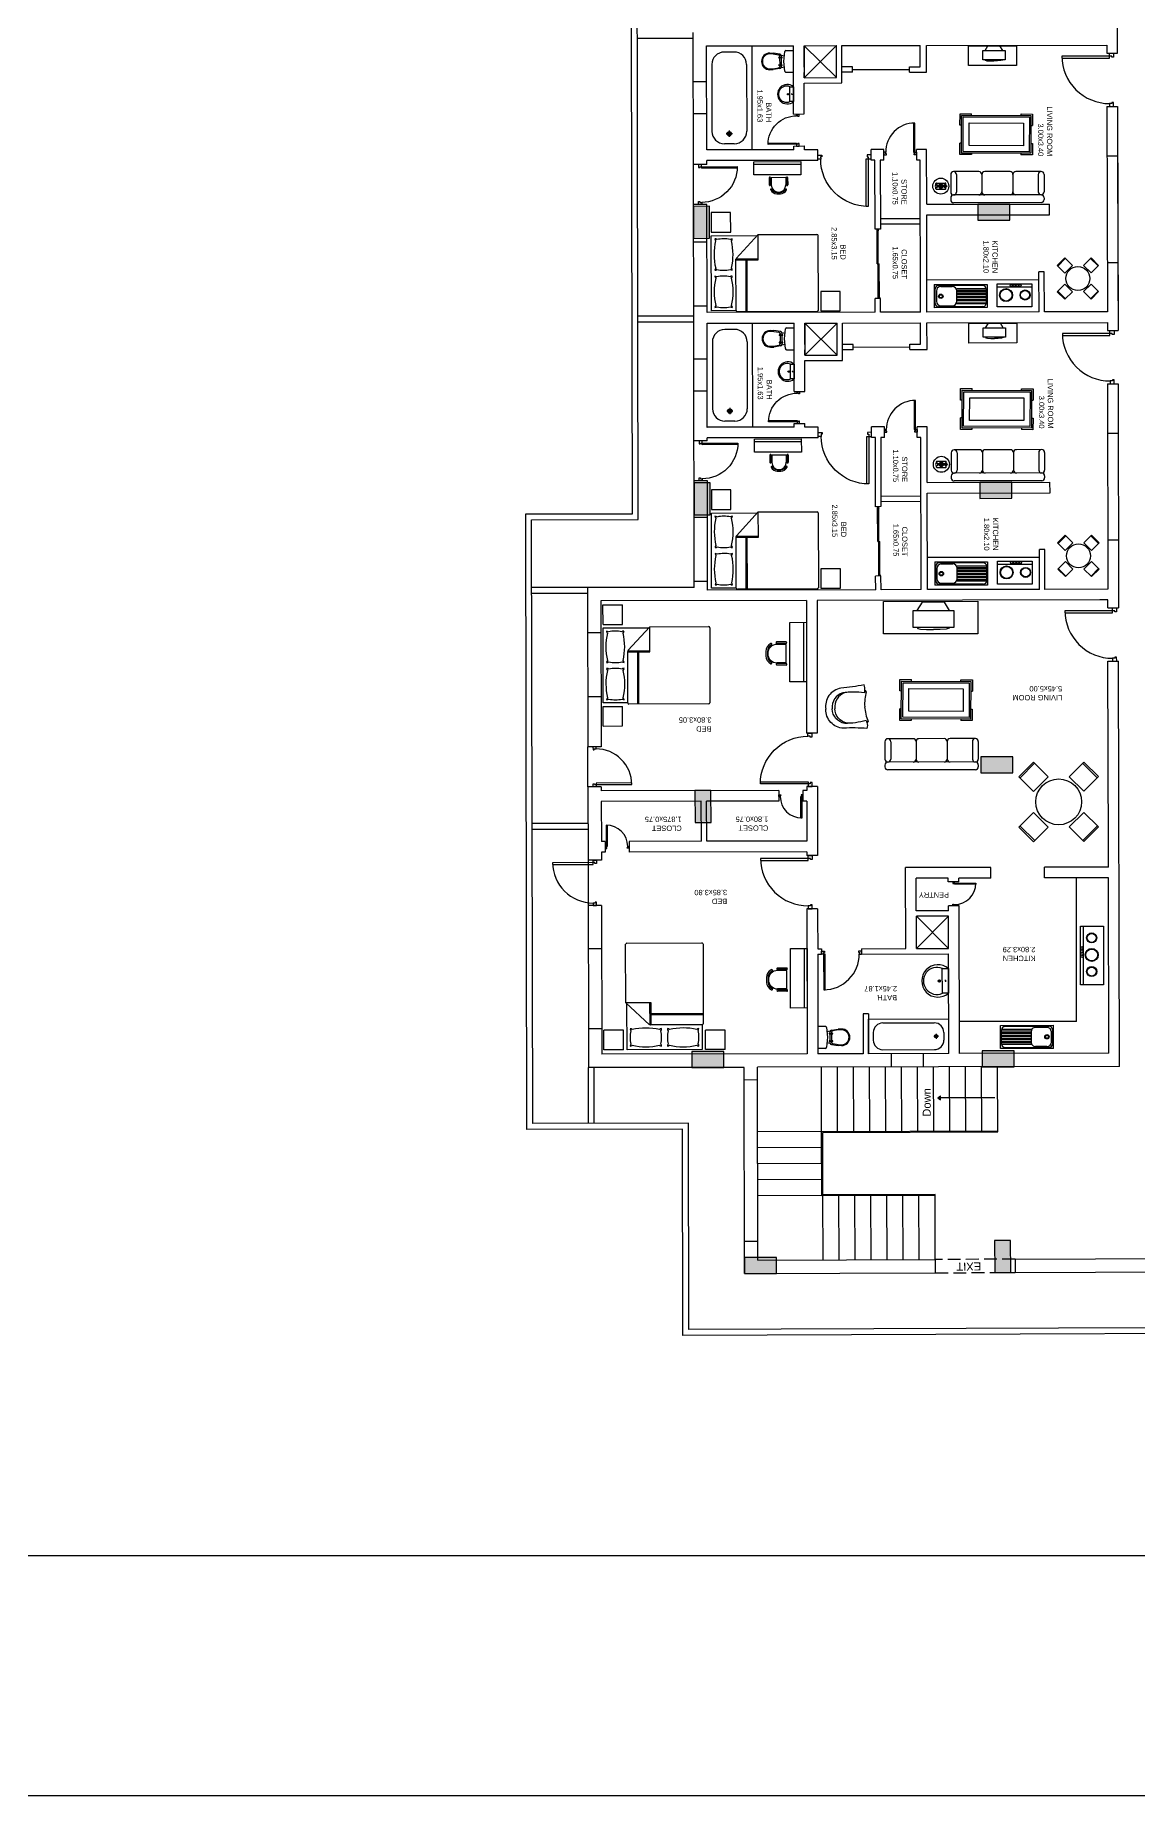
# Model space of a CAD drawing. Header units: inches. Extents: x -162 to 906, y 35 to 488.
# Drawn here: x 228.8 to 249.46, y 74.97 to 107.98 of the extents above; entities that cross this region are included whole.
import ezdxf

# ---------------------------------------------------------------- set-up
doc = ezdxf.new("R2010")
doc.units = ezdxf.units.IN
doc.header["$LTSCALE"] = 0.02
doc.header["$MEASUREMENT"] = 0
doc.linetypes.add('ACAD_ISO02W100', pattern=[15, 12, -3])
for name, color, linetype, true_color in [('balcony', 7, 'Continuous', 0x9875ff), ('beam', 7, 'ACAD_ISO02W100', 0xf7f7f7), ('Columns', 7, 'Continuous', 0x62cb7c), ('doors', 7, 'Continuous', 0xff8585), ('ducts lines', 7, 'Continuous', 0x05ff05), ('fixtures', 7, 'Continuous', 0xbdbdbd), ('furniture', 7, 'Continuous', 0xc2c2c2), ('stairs', 7, 'Continuous', 0x0fff0f), ('text', 7, 'Continuous', 0xd1d1d1), ('walls', 7, 'Continuous', 0x614d9d)]:
    doc.layers.add(name, color=color, linetype=linetype, true_color=true_color)
doc.styles.get("Standard").update_dxf_attribs({"font": 'arial.ttf'})

# ---------------------------------------------------------------- blocks, each defined once
blk = doc.blocks.new('a')
at = {"layer": 'furniture'}
for p, q in [((72624.7, 1264.7), (72624.7, 1299.7)), ((72624.7, 1299.7), (72705.4, 1299.7)), ((72705.4, 1299.7), (72705.4, 1264.7)), ((72629.5, 1278.3), (72629.5, 1286)), ((72637.3, 1279.8), (72637.3, 1284.6)), ((72691, 1295.6), (72639.1, 1295.6)), ((72700.6, 1278.3), (72700.6, 1286)), ((72639.7, 1282.2), (72634.9, 1282.2)), ((72705.4, 1264.7), (72624.7, 1264.7)), ((72691, 1268.7), (72639.1, 1268.7))]:
    blk.add_line(p, q, dxfattribs=at)
for radius in [1.68, 0.96]:
    blk.add_circle((72637.3, 1282.2), radius, dxfattribs=at)
for centre, start, end in [((72639.1, 1286), 90, 180), ((72691, 1286), 0, 90), ((72639.1, 1278.3), 180, 270), ((72691, 1278.3), 270, 0)]:
    blk.add_arc(centre, 9.6, start, end, dxfattribs=at)
blk = doc.blocks.new('door')
at = {"layer": 'doors'}
for p, q in [((-0.076, 0), (-0.076, 0.033)), ((-0.076, 0.033), (-0.055, 0.033)), ((0, 0), (-0.076, 0)), ((-0.055, 0.033), (-0.055, 0.076)), ((-0.055, 0.076), (0, 0.076)), ((0, 0.076), (0, 0))]:
    blk.add_line(p, q, dxfattribs=at)
blk.add_lwpolyline([(-0.055, 0.977, 0.414214), (-0.955, 0.076), (-1.01, 0.076), (-1.01, 0), (-0.934, 0), (-0.934, 0.033), (-0.955, 0.033), (-0.955, 0.076)], format="xyb", dxfattribs=at)
blk.add_lwpolyline([(-0.055, 0.076), (-0.055, 0.977), (-0.094, 0.977), (-0.094, 0.076)], close=True, dxfattribs=at)
blk = doc.blocks.new('bed')
at = {"layer": 'furniture'}
for p, q in [((73189.1, -943.9), (73189.1, -960.7)), ((73189.1, -943.9), (73205.9, -943.9)), ((73205.9, -943.9), (73205.9, -960.7)), ((73209, -965.2), (73209, -943.9)), ((73209, -943.9), (73273.8, -943.9)), ((73273.8, -943.9), (73273.8, -983.5)), ((73276.9, -943.9), (73276.9, -960.7)), ((73276.9, -943.9), (73293.7, -943.9)), ((73293.7, -943.9), (73293.7, -960.7)), ((73189.1, -960.7), (73205.9, -960.7)), ((73208, -1035.1), (73208, -966.2)), ((73209, -965.2), (73253.5, -965.2)), ((73253, -965.2), (73253, -984.4)), ((73253.9, -965.2), (73253.9, -984.4)), ((73274.8, -984.4), (73254.2, -965.4)), ((73276.9, -960.7), (73293.7, -960.7)), ((73208, -973.8), (73253, -973.8)), ((73208, -974.8), (73253, -974.8)), ((73253, -984.4), (73274.8, -984.4)), ((73274.8, -984.4), (73274.8, -1035.1)), ((73273.8, -1036), (73209, -1036))]:
    blk.add_line(p, q, dxfattribs=at)
for centre, radius, start, end in [((73211.4, -950.3), 3.43, 51.6874, 84.8894), ((73215.1, -946.6), 3.43, 185.1106, 217.9545), ((73235.3, -954.5), 23.6, 165.964, 194.036), ((73225.3, -996.7), 50.4, 76.4863, 103.5137), ((73239.2, -950.3), 3.43, 95.1106, 128.3126), ((73235.5, -946.6), 3.43, 322.0455, 354.8894), ((73215.3, -954.5), 23.6, 345.964, 14.036), ((73243.6, -950.3), 3.43, 51.6874, 84.8894), ((73247.3, -946.6), 3.43, 185.1106, 217.9545), ((73267.5, -954.5), 23.6, 165.964, 194.036), ((73257.5, -996.7), 50.4, 76.4863, 103.5137), ((73271.4, -950.3), 3.43, 95.1106, 128.3126), ((73267.7, -946.6), 3.43, 322.0455, 354.8894), ((73247.5, -954.5), 23.6, 345.964, 14.036), ((73209, -966.2), 0.96, 90, 180), ((73215.1, -962.3), 3.43, 142.0455, 174.8894), ((73211.4, -958.6), 3.43, 275.1106, 308.3126), ((73225.3, -912.2), 50.4, 256.4863, 283.5137), ((73239.2, -958.6), 3.43, 231.6874, 264.8894), ((73235.5, -962.3), 3.43, 5.1106, 37.9545), ((73247.3, -962.3), 3.43, 142.0455, 174.8894), ((73243.6, -958.6), 3.43, 275.1106, 308.3126), ((73257.5, -912.2), 50.4, 256.4863, 283.5137), ((73253.5, -966.2), 0.96, 47.4586, 90), ((73271.4, -958.6), 3.43, 231.6874, 264.8894), ((73267.7, -962.3), 3.43, 5.1106, 37.9545), ((73209, -1035.1), 0.96, 180, 270), ((73273.8, -1035.1), 0.96, 270, 0)]:
    blk.add_arc(centre, radius, start, end, dxfattribs=at)
blk = doc.blocks.new('b')
at = {"layer": 'furniture'}
for p, q in [((72514.2, 1441.1), (72514.2, 1449.6)), ((72538.7, 1449.6), (72514.2, 1449.6)), ((72526.5, 1438.9), (72515.4, 1439.9)), ((72519.6, 1435.8), (72520.3, 1439.5)), ((72522, 1433.3), (72522, 1436.7)), ((72522.7, 1436.7), (72522.7, 1433.3)), ((72537.5, 1439.9), (72526.5, 1438.9)), ((72530.2, 1433.3), (72530.2, 1436.7)), ((72530.9, 1436.7), (72530.9, 1433.3)), ((72533.3, 1435.8), (72532.7, 1439.5)), ((72538.7, 1441.1), (72538.7, 1449.6)), ((72518.4, 1434.4), (72517.2, 1427)), ((72517.2, 1423.1), (72517.2, 1427)), ((72518.2, 1426.9), (72519.1, 1432.7)), ((72518.2, 1426.9), (72518.2, 1423.1)), ((72520.1, 1435.8), (72522, 1435.8)), ((72520.6, 1434.1), (72522, 1434.1)), ((72522.7, 1435.8), (72530.2, 1435.8)), ((72522.7, 1434.1), (72530.2, 1434.1)), ((72530.9, 1435.8), (72532.8, 1435.8)), ((72530.9, 1434.1), (72532.3, 1434.1)), ((72534.8, 1426.9), (72533.8, 1432.7)), ((72534.5, 1434.4), (72535.7, 1427)), ((72534.8, 1423.1), (72534.8, 1426.9)), ((72535.7, 1423.1), (72535.7, 1427))]:
    blk.add_line(p, q, dxfattribs=at)
for centre, radius, start, end in [((72515.4, 1441.1), 1.2, 180, 270), ((72522.3, 1436.7), 0.36, 0, 180), ((72530.6, 1436.7), 0.36, 0, 180), ((72537.5, 1441.1), 1.2, 270, 0), ((72526.5, 1423.1), 9.26, 180, 270), ((72526.5, 1423.1), 8.3, 180, 270), ((72520.1, 1434.1), 1.68, 90, 170.5377), ((72520.8, 1432.5), 1.68, 90, 170.5377), ((72522.3, 1433.3), 0.36, 180, 0), ((72526.5, 1423.1), 8.3, 270, 0), ((72526.5, 1423.1), 9.26, 270, 0), ((72530.6, 1433.3), 0.36, 180, 0), ((72532.1, 1432.5), 1.68, 9.4623, 90), ((72532.8, 1434.1), 1.68, 9.4623, 90)]:
    blk.add_arc(centre, radius, start, end, dxfattribs=at)
blk = doc.blocks.new('c')
at = {"layer": 'furniture'}
for p, q in [((72565.9, 77.7), (72565.9, 96.9)), ((72565.9, 96.9), (72570.7, 96.9)), ((72570.7, 96.9), (72570.7, 77.7)), ((72567.7, 87.3), (72568.7, 87.3)), ((72568.2, 87.3), (72568.2, 88)), ((72568.2, 87.3), (72568.2, 86.6)), ((72572, 87.3), (72573.9, 87.3)), ((72573, 87.3), (72573, 88.3)), ((72573, 87.3), (72573, 86.4)), ((72570.7, 77.7), (72565.9, 77.7))]:
    blk.add_line(p, q, dxfattribs=at)
blk.add_circle((72573, 87.3), 0.922, dxfattribs=at)
for centre, radius, start, end in [((72574.1, 87.3), 12.6, 229.7234, 130.2766), ((72574.9, 87.3), 10.5, 246.2873, 113.7127)]:
    blk.add_arc(centre, radius, start, end, dxfattribs=at)
blk = doc.blocks.new('so')
at = {"layer": 'furniture'}
for p, q in [((72787.4, -820.5), (72787.4, -818.1)), ((72791, -814.5), (72899, -814.5)), ((72791, -824.1), (72899, -824.1)), ((72902.6, -820.5), (72902.6, -818.1)), ((72787.4, -849.3), (72787.4, -827.7)), ((72794.6, -849.3), (72794.6, -827.7)), ((72825.8, -849.3), (72825.8, -827.7)), ((72864.2, -849.3), (72864.2, -827.7)), ((72895.4, -849.3), (72895.4, -827.7)), ((72902.6, -849.3), (72902.6, -827.7)), ((72791, -852.9), (72822.2, -852.9)), ((72829.4, -852.9), (72860.6, -852.9)), ((72867.8, -852.9), (72899, -852.9))]:
    blk.add_line(p, q, dxfattribs=at)
for centre, start, end in [((72791, -818.1), 90, 180), ((72791, -820.5), 180, 270), ((72791, -827.7), 90, 180), ((72791, -827.7), 0, 90), ((72822.2, -827.7), 0, 90), ((72829.4, -827.7), 90, 180), ((72860.6, -827.7), 0, 90), ((72867.8, -827.7), 90, 180), ((72899, -827.7), 90, 180), ((72899, -818.1), 360, 90), ((72899, -820.5), 270, 0), ((72899, -827.7), 0, 90), ((72791, -849.3), 180, 270), ((72791, -849.3), 270, 0), ((72822.2, -849.3), 270, 0), ((72829.4, -849.3), 180, 270), ((72860.6, -849.3), 270, 0), ((72867.8, -849.3), 180, 270), ((72899, -849.3), 180, 270), ((72899, -849.3), 270, 0)]:
    blk.add_arc(centre, 3.6, start, end, dxfattribs=at)
blk = doc.blocks.new('tv')
at = {"layer": 'furniture'}
for p, q in [((73489.6, -574.3), (73489.6, -545.5)), ((73489.6, -545.5), (73501.6, -545.5)), ((73501.6, -545.5), (73501.6, -574.3)), ((73501.6, -548.5), (73507.6, -552.1)), ((73507.6, -567.7), (73507.6, -552.1)), ((73501.6, -571.3), (73507.6, -567.7)), ((73501.6, -574.3), (73489.6, -574.3))]:
    blk.add_line(p, q, dxfattribs=at)
for points in [[(73489.6, -548.3), (73489, -548.8), (73488.5, -550.8), (73488.1, -555.1), (73488.1, -559.9)], [(73489.6, -571.5), (73489, -571.1), (73488.5, -569), (73488.1, -564.7), (73488.1, -559.9)]]:
    blk.add_lwpolyline(points, dxfattribs=at)
blk = doc.blocks.new('ta')
at = {"layer": 'furniture'}
for p, q in [((72610.6, -807), (72608.7, -807)), ((72622.7, -795), (72622.7, -793.1)), ((72682.7, -795.4), (72682.7, -793.5)), ((72694.6, -807.4), (72696.5, -807.5)), ((72610.5, -828.6), (72608.6, -828.6)), ((72694.5, -829), (72696.4, -829.1)), ((72622.4, -840.6), (72622.4, -842.6)), ((72682.4, -841), (72682.4, -842.9))]:
    blk.add_line(p, q, dxfattribs=at)
for points in [[(72608.7, -807), (72608.8, -793), (72622.7, -793.1)], [(72682.7, -793.5), (72696.6, -793.5), (72696.5, -807.5)], [(72622.4, -842.6), (72608.5, -842.5), (72608.6, -828.6)], [(72696.4, -829.1), (72696.3, -843)], [(72696.3, -843), (72682.4, -842.9)]]:
    blk.add_lwpolyline(points, dxfattribs=at)
for points in [[(72694.4, -841), (72610.4, -840.6), (72610.7, -795), (72694.7, -795.4)], [(72692.5, -839.1), (72612.3, -838.7), (72612.6, -796.9), (72692.7, -797.4)], [(72685.3, -831.9), (72619.6, -831.5), (72619.7, -804.1), (72685.5, -804.5)]]:
    blk.add_lwpolyline(points, close=True, dxfattribs=at)
blk = doc.blocks.new('di')
at = {"layer": 'furniture'}
for p, q in [((72941.6, -594.4), (72926.4, -609.7)), ((72942.8, -595.6), (72927.5, -610.8)), ((72956.9, -609.7), (72941.6, -594.4)), ((72994.2, -594.4), (72979, -609.7)), ((73008.3, -610.8), (72993, -595.6)), ((73009.5, -609.7), (72994.2, -594.4)), ((72926.4, -609.7), (72941.6, -624.9)), ((72941.6, -624.9), (72956.9, -609.7)), ((72979, -609.7), (72994.2, -624.9)), ((72994.2, -624.9), (73009.5, -609.7)), ((72926.4, -662.3), (72941.6, -647)), ((72941.6, -677.5), (72926.4, -662.3)), ((72942.8, -676.4), (72927.5, -661.1)), ((72941.6, -647), (72956.9, -662.3)), ((72956.9, -662.3), (72941.6, -677.5)), ((72979, -662.3), (72994.2, -647)), ((72994.2, -677.5), (72979, -662.3)), ((73008.3, -661.1), (72993, -676.4)), ((72994.2, -647), (73009.5, -662.3)), ((73009.5, -662.3), (72994.2, -677.5))]:
    blk.add_line(p, q, dxfattribs=at)
blk.add_circle((72967.9, -636), 24, dxfattribs=at)
blk = doc.blocks.new('sofa')
at = {"layer": 'furniture'}
for points in [[(73140.9, -786.1, -0.030207), (73114.4, -789.8, 0.416505), (73097.3, -813.8, -1.345408)], [(73141.2, -795, 0.067389), (73116.5, -795.1, 0.359041), (73104.5, -813.4, 1.94257)], [(73122.7, -794.5, 0.008858), (73119.4, -794.9, 0.359041), (73107.4, -813.2, 1.94257)], [(73141.7, -793, 0.174886), (73140.9, -786.1, 0.474926)], [(73144.1, -835.8, 0.030207), (73117.4, -835.5, -0.416505), (73097.3, -813.8, 1.345408)], [(73143.3, -826.9, -0.067389), (73118.8, -830, -0.359041), (73104.5, -813.4, -1.94257)], [(73126.9, -829.7, -0.014341), (73121.7, -829.8, -0.359041), (73107.4, -813.2, -1.94257)], [(73144, -828.9, -0.174886), (73144.1, -835.8, -0.474926)]]:
    blk.add_lwpolyline(points, format="xyb", dxfattribs=at)
for centre, radius, start, end in [((73200.9, -807.2), 60.9, 166.4727, 168.475), ((73202.5, -808.5), 61, 166.116, 182.3353), ((73141.9, -794), 1.44, 3.672, 93.672), ((73202.3, -805.7), 61, 185.0086, 201.228), ((73200.9, -807.2), 60.9, 198.8689, 200.8712), ((73144, -827.8), 1.44, 273.672, 3.672)]:
    blk.add_arc(centre, radius, start, end, dxfattribs=at)
blk = doc.blocks.new('s')
at = {"layer": 'furniture'}
for p, q in [((72513.5, 69.1), (72513.5, 43.9)), ((72513.5, 69.1), (72571.1, 69.1)), ((72514.6, 48.6), (72514.6, 64.4)), ((72515.9, 62.1), (72515.9, 50.9)), ((72566.4, 68), (72518.2, 68)), ((72520.7, 66.9), (72533.2, 66.9)), ((72570, 64.5), (72538, 64.5)), ((72538, 62.9), (72570, 62.9)), ((72538, 50.9), (72538, 62.1)), ((72570, 61.3), (72538, 61.3)), ((72538, 59.7), (72570, 59.7)), ((72570, 58.1), (72538, 58.1)), ((72570, 64.4), (72570, 48.6)), ((72571.1, 69.1), (72571.1, 43.9)), ((72571.1, 43.9), (72513.5, 43.9)), ((72566.4, 45), (72518.2, 45)), ((72520.7, 46.1), (72533.2, 46.1)), ((72538, 56.5), (72570, 56.5)), ((72570, 54.9), (72538, 54.9)), ((72538, 53.3), (72570, 53.3)), ((72570, 51.7), (72538, 51.7)), ((72538, 50.1), (72570, 50.1)), ((72538, 48.5), (72570, 48.5)), ((72571.1, 43.9), (72571.1, 43.9))]:
    blk.add_line(p, q, dxfattribs=at)
for radius in [2.4, 1.68]:
    blk.add_circle((72520.7, 56.4), radius, dxfattribs=at)
for centre, radius, start, end in [((72518.2, 64.4), 3.6, 90, 180), ((72520.7, 62.1), 4.8, 90, 180), ((72533.2, 62.1), 4.8, 0, 90), ((72566.4, 64.4), 3.6, 0, 90), ((72518.2, 48.6), 3.6, 180, 270), ((72520.7, 50.9), 4.8, 180, 270), ((72533.2, 50.9), 4.8, 270, 0), ((72566.4, 48.6), 3.6, 270, 0)]:
    blk.add_arc(centre, radius, start, end, dxfattribs=at)
blk = doc.blocks.new('ch')
at = {"layer": 'furniture'}
for p, q in [((73121.1, -280.6), (73121.1, -291.4)), ((73122.9, -280.6), (73122.9, -291.4)), ((73124, -280.6), (73124, -291.4)), ((73145.6, -280.6), (73124, -280.6)), ((73145.6, -280.6), (73145.6, -291.4)), ((73146.6, -280.6), (73146.6, -291.4)), ((73148.4, -280.6), (73148.4, -291.4)), ((73132.2, -302.6), (73137.6, -302.6)), ((73132.2, -304.4), (73137.6, -304.4))]:
    blk.add_line(p, q, dxfattribs=at)
for centre, radius, start, end in [((73122, -280.6), 0.9, 0.0037, 179.9963), ((73147.5, -280.6), 0.9, 0, 180), ((73122, -291.4), 0.9, 179.9963, 0.0037), ((73123.9, -298.3), 0.92, 13.7535, 218.4707), ((73132.2, -294.3), 10.1, 205.9734, 270), ((73134.8, -291.4), 10.8, 180, 0), ((73132.2, -294.3), 8.28, 205.1301, 269.9997), ((73137.6, -294.3), 8.28, 269.9961, 334.8734), ((73137.6, -294.3), 10.1, 270, 334.0596), ((73145.9, -298.3), 0.9, 330.3365, 155.6449), ((73147.5, -291.4), 0.9, 180, 0)]:
    blk.add_arc(centre, radius, start, end, dxfattribs=at)
blk = doc.blocks.new('TEL', base_point=(38673, 30972))
at = {"layer": 'furniture', "linetype": 'Continuous'}
for p, q in [((38603, 31072), (38603, 30872)), ((38613, 31082), (38644, 31082)), ((38659, 30854), (38659, 31066)), ((38687, 30854), (38687, 31066)), ((38702, 31082), (38733, 31082)), ((38743, 31072), (38743, 30872)), ((38613, 30862), (38644, 30862)), ((38659, 30854), (38687, 30854)), ((38668, 30836), (38668, 30854)), ((38678, 30836), (38668, 30836)), ((38678, 30854), (38678, 30836)), ((38702, 30862), (38733, 30862))]:
    blk.add_line(p, q, dxfattribs=at)
for centre in [(38637, 30962), (38638, 30982), (38648, 31000), (38648, 30944), (38698, 31000), (38708, 30978)]:
    blk.add_circle(centre, 6.63, dxfattribs=at)
for centre, radius, start, end in [((38613, 31072), 10, 90, 180), ((38673, 30972), 49.3, 109.6169, 250.3831), ((38673, 31071), 30.8, 296.6613, 243.3387), ((38673, 30972), 26.2, 129.3072, 230.6928), ((38673, 30972), 49.3, 289.6169, 70.3831), ((38673, 30972), 26.2, 309.3072, 50.6928), ((38733, 31072), 10, 0, 90), ((38613, 30872), 10, 180, 270), ((38673, 30873), 30.8, 116.6613, 260.6481), ((38673, 30873), 30.8, 279.3519, 63.3387), ((38733, 30872), 10, 270, 0)]:
    blk.add_arc(centre, radius, start, end, dxfattribs=at)
blk = doc.blocks.new('columns')
at = {"layer": 'Columns'}
h = blk.add_hatch(color=256, dxfattribs=at)
h.dxf.hatch_style = 1
h.paths.add_polyline_path([(0, 0), (0.3, 0), (0.3, 0.6), (0, 0.6)])
for p, q in [((0, 0.6), (0.3, 0.6)), ((0, 0), (0, 0.6)), ((0.3, 0.6), (0.3, 0)), ((0.3, 0), (0, 0))]:
    blk.add_line(p, q, dxfattribs=at)

msp = doc.modelspace()

# ---------------------------------------------------------------- hatches: boundary and pattern name
at = {"layer": 'stairs'}
h = msp.add_hatch(color=256, dxfattribs=at)
h.dxf.hatch_style = 1
h.paths.add_polyline_path([(245.767, 88.019), (245.767, 88.094), (245.714, 88.057)])

# ---------------------------------------------------------------- linework, layer by layer
msp.add_lwpolyline([(193.717, 147.864), (278.454, 147.864), (278.454, 79.471), (193.717, 79.471)], close=True)
at = {"layer": 'balcony'}
for p, q in [((241.13, 107.917), (240.084, 107.917)), ((241.14, 102.71), (240.094, 102.71)), ((241.14, 102.6), (240.094, 102.6)), ((239.15, 97.623), (238.104, 97.623)), ((239.15, 97.513), (238.104, 97.513)), ((239.158, 93.2), (238.113, 93.2)), ((239.158, 93.09), (238.113, 93.09)), ((239.167, 87.575), (239.167, 88.623)), ((239.277, 87.575), (239.277, 88.623))]:
    msp.add_line(p, q, dxfattribs=at)
for points in [[(219.923, 139.551), (240.155, 139.459), (240.121, 131.761), (243.475, 131.745), (252.678, 122.579), (252.691, 119.269), (260.389, 119.299), (260.468, 99.066), (262.468, 99.074), (262.513, 87.543), (256.731, 87.511), (256.746, 83.662), (240.939, 83.6), (240.931, 87.468), (238.014, 87.463), (237.991, 99.003), (239.991, 99.006), (239.956, 117.09), (237.957, 119.082), (219.858, 119.094)], [(258.149, 119.18), (260.28, 119.188), (260.359, 98.956), (262.359, 98.964), (262.403, 87.652), (256.62, 87.621), (256.635, 83.772), (241.048, 83.711), (241.041, 87.579), (238.124, 87.573), (238.101, 98.893), (240.101, 98.897), (240.066, 117.099)]]:
    msp.add_lwpolyline(points, dxfattribs=at)
at = {"layer": 'beam'}
for p, q in [((247.16, 85.033), (245.666, 85.027)), ((245.667, 84.777), (247.161, 84.783))]:
    msp.add_line(p, q, dxfattribs=at)
at = {"layer": 'doors'}
for p, q in [((244.577, 103.689), (244.576, 104.339)), ((244.599, 103.039), (244.596, 104.339)), ((244.577, 103.689), (244.617, 103.689)), ((244.619, 103.039), (244.617, 103.689)), ((244.587, 98.489), (244.586, 99.139)), ((244.609, 97.839), (244.606, 99.139)), ((244.587, 98.489), (244.627, 98.489)), ((244.629, 97.839), (244.627, 98.489)), ((242.737, 93.737), (242.771, 93.737)), ((242.737, 93.703), (242.737, 93.737)), ((242.771, 93.737), (242.771, 93.722)), ((243.187, 93.738), (243.153, 93.738)), ((243.153, 93.738), (243.153, 93.723)), ((243.187, 93.704), (243.187, 93.738)), ((242.762, 93.703), (242.737, 93.703)), ((242.771, 93.722), (242.761, 93.722)), ((242.761, 93.722), (242.762, 93.703)), ((243.153, 93.723), (243.163, 93.723)), ((243.163, 93.723), (243.163, 93.704)), ((243.163, 93.704), (243.187, 93.704)), ((239.503, 92.768), (239.479, 92.768)), ((239.479, 92.768), (239.479, 92.734)), ((239.503, 92.749), (239.503, 92.768)), ((239.513, 92.749), (239.503, 92.749)), ((239.513, 92.734), (239.513, 92.749)), ((239.895, 92.735), (239.895, 92.75)), ((239.895, 92.75), (239.905, 92.75)), ((239.905, 92.75), (239.905, 92.769)), ((239.905, 92.769), (239.929, 92.769)), ((239.929, 92.769), (239.929, 92.735)), ((239.479, 92.734), (239.513, 92.734)), ((239.929, 92.735), (239.895, 92.735)), ((245.993, 92.106), (245.993, 92.072)), ((246.027, 92.106), (245.993, 92.106)), ((246.027, 92.082), (246.027, 92.106)), ((245.993, 92.072), (246.008, 92.072)), ((246.008, 92.072), (246.008, 92.082)), ((246.008, 92.082), (246.027, 92.082)), ((245.994, 91.656), (245.994, 91.69)), ((245.994, 91.69), (246.009, 91.69)), ((246.028, 91.656), (245.994, 91.656)), ((246.009, 91.69), (246.009, 91.68)), ((246.009, 91.68), (246.028, 91.68)), ((246.028, 91.68), (246.028, 91.656))]:
    msp.add_line(p, q, dxfattribs=at)
for points in [[(243.163, 93.704), (243.164, 93.302), (243.146, 93.302), (243.145, 93.704)], [(239.503, 92.768), (239.503, 93.17), (239.52, 93.17), (239.521, 92.768)], [(246.027, 92.082), (246.429, 92.083), (246.429, 92.065), (246.027, 92.064)]]:
    msp.add_lwpolyline(points, close=True, dxfattribs=at)
for centre, radius, start, end in [((244.579, 104.318), 0.0109, 105.9269, 254.2964), ((244.592, 104.318), 0.0112, 290.479, 69.7443), ((244.601, 103.056), 0.0109, 105.9269, 254.2964), ((244.615, 103.056), 0.0112, 290.479, 69.7443), ((244.589, 99.118), 0.0109, 105.9269, 254.2964), ((244.602, 99.118), 0.0112, 290.479, 69.7443), ((244.612, 97.856), 0.0109, 105.9269, 254.2964), ((244.625, 97.857), 0.0112, 290.479, 69.7443), ((243.163, 93.704), 0.401, 180.1116, 270.1116), ((239.503, 92.768), 0.401, 0.1116, 90.1116), ((246.027, 92.082), 0.401, 270.1116, 0.1116)]:
    msp.add_arc(centre, radius, start, end, dxfattribs=at)
at = {"layer": 'ducts lines'}
for p, q in [((243.21, 107.781), (243.818, 107.182)), ((243.211, 107.181), (243.817, 107.782)), ((243.22, 102.581), (243.828, 101.982)), ((243.221, 101.981), (243.827, 102.582)), ((245.913, 90.856), (245.312, 91.462)), ((245.313, 90.855), (245.912, 91.463))]:
    msp.add_line(p, q, dxfattribs=at)
at = {"layer": 'fixtures'}
for p, q in [((242.267, 105.56), (243.146, 105.561)), ((246.823, 103.26), (247.474, 103.261)), ((242.277, 100.36), (243.156, 100.361)), ((246.833, 98.06), (247.484, 98.061)), ((243.197, 96.97), (243.2, 95.858)), ((248.444, 90.174), (248.441, 91.273))]:
    msp.add_line(p, q, dxfattribs=at)
for points in [[(246.287, 107.407), (246.286, 107.777), (247.186, 107.779), (247.187, 107.409)], [(242.269, 105.36), (242.267, 105.606), (243.146, 105.608), (243.148, 105.362)], [(246.824, 102.884), (246.823, 103.316), (247.473, 103.317), (247.474, 102.886)], [(246.297, 102.207), (246.296, 102.577), (247.196, 102.579), (247.197, 102.209)], [(242.28, 100.16), (242.277, 100.406), (243.156, 100.408), (243.158, 100.162)], [(246.834, 97.684), (246.833, 98.116), (247.484, 98.117), (247.484, 97.686)], [(244.699, 96.753), (244.698, 97.364), (246.462, 97.367), (246.463, 96.757)], [(242.939, 96.968), (243.251, 96.971), (243.253, 95.858), (242.941, 95.855)], [(248.819, 90.175), (248.387, 90.174), (248.385, 91.273), (248.817, 91.274)]]:
    msp.add_lwpolyline(points, close=True, dxfattribs=at)
for centre, radius in [((245.77, 105.148), 0.15), ((247.088, 103.289), 0.0201), ((247.145, 103.289), 0.0201), ((247.202, 103.289), 0.0201), ((247.254, 103.29), 0.0201), ((246.992, 103.106), 0.122), ((246.992, 103.106), 0.112), ((247.349, 103.107), 0.0943), ((247.349, 103.107), 0.0843), ((245.78, 99.933), 0.15), ((247.002, 97.906), 0.122), ((247.098, 98.089), 0.0201), ((247.155, 98.089), 0.0201), ((247.212, 98.089), 0.0201), ((247.264, 98.09), 0.0201), ((247.002, 97.906), 0.112), ((247.359, 97.907), 0.0943), ((247.359, 97.907), 0.0843), ((248.596, 91.055), 0.0943), ((248.596, 91.055), 0.0843), ((248.413, 90.876), 0.0201), ((248.413, 90.824), 0.0201), ((248.414, 90.767), 0.0201), ((248.597, 90.735), 0.122), ((248.597, 90.735), 0.112), ((248.414, 90.71), 0.0201), ((248.597, 90.425), 0.0943), ((248.597, 90.425), 0.0843)]:
    msp.add_circle(centre, radius, dxfattribs=at)
at = {"layer": 'furniture'}
for p, q in [((241.468, 104.219), (242.328, 104.221)), ((241.471, 102.813), (241.468, 104.219)), ((242.347, 104.242), (241.938, 103.794)), ((242.347, 104.242), (243.448, 104.244)), ((242.348, 103.769), (242.347, 104.242)), ((243.468, 104.223), (243.471, 102.817)), ((241.932, 103.788), (242.348, 103.789)), ((241.934, 102.814), (241.932, 103.78)), ((241.932, 103.768), (242.348, 103.769)), ((242.122, 102.794), (242.12, 103.769)), ((242.142, 102.794), (242.141, 103.769)), ((241.934, 102.814), (241.471, 102.813)), ((243.45, 102.797), (241.955, 102.794)), ((241.472, 99.019), (242.331, 99.021)), ((241.475, 97.613), (241.472, 99.019)), ((242.35, 99.042), (241.941, 98.594)), ((242.35, 99.042), (243.451, 99.044)), ((242.351, 98.569), (242.35, 99.042)), ((243.472, 99.023), (243.475, 97.617)), ((241.936, 98.588), (242.351, 98.589)), ((241.937, 97.614), (241.936, 98.58)), ((241.936, 98.568), (242.351, 98.569)), ((242.125, 97.594), (242.123, 98.569)), ((242.146, 97.594), (242.144, 98.569)), ((241.937, 97.614), (241.475, 97.613)), ((243.454, 97.597), (241.958, 97.594)), ((243.209, 90.856), (243.211, 89.744))]:
    msp.add_line(p, q, dxfattribs=at)
for points in [[(241.833, 104.288), (241.832, 104.653), (241.468, 104.652), (241.468, 104.287)], [(243.885, 102.809), (243.885, 103.174), (243.52, 103.173), (243.521, 102.809)], [(241.836, 99.088), (241.836, 99.453), (241.471, 99.452), (241.472, 99.087)], [(243.889, 97.609), (243.888, 97.974), (243.523, 97.973), (243.524, 97.609)], [(242.951, 90.854), (243.263, 90.857), (243.265, 89.744), (242.953, 89.741)]]:
    msp.add_lwpolyline(points, close=True, dxfattribs=at)
for centre, radius, start, end in [((242.615, 103.869), 1.094, 166.598, 193.6253), ((241.528, 104.088), 0.0744, 52.1571, 85.001), ((241.609, 104.168), 0.0744, 185.2223, 218.4243), ((241.699, 103.649), 0.512, 76.0757, 104.1476), ((241.869, 104.088), 0.0744, 95.2223, 128.0662), ((241.788, 104.169), 0.0744, 321.799, 355.001), ((240.783, 103.865), 1.094, 346.598, 13.6253), ((243.448, 104.223), 0.0208, 0.1116, 90.1116), ((241.953, 103.78), 0.0208, 137.5702, 180.1116), ((242.617, 103.169), 1.094, 166.598, 193.6253), ((241.61, 103.565), 0.0744, 141.799, 175.001), ((241.529, 103.645), 0.0744, 275.2223, 308.0662), ((241.53, 103.388), 0.0744, 52.1571, 85.001), ((241.61, 103.469), 0.0744, 185.2223, 218.4243), ((241.698, 104.084), 0.512, 256.0757, 284.1476), ((241.701, 102.95), 0.512, 76.0757, 104.1476), ((241.869, 103.646), 0.0744, 232.1571, 265.001), ((241.87, 103.389), 0.0744, 95.2223, 128.0662), ((241.789, 103.565), 0.0744, 5.2223, 38.4243), ((241.789, 103.469), 0.0744, 321.799, 355.001), ((240.784, 103.165), 1.094, 346.598, 13.6253), ((241.612, 102.865), 0.0744, 141.799, 175.001), ((241.531, 102.946), 0.0744, 275.2223, 308.0662), ((241.7, 103.384), 0.512, 256.0757, 284.1476), ((241.871, 102.946), 0.0744, 232.1571, 265.001), ((241.79, 102.865), 0.0744, 5.2223, 38.4243), ((241.955, 102.814), 0.0208, 180.1116, 270.1116), ((243.45, 102.817), 0.0208, 270.1116, 0.1116), ((243.451, 99.023), 0.0208, 0.1116, 90.1116), ((242.619, 98.669), 1.094, 166.598, 193.6253), ((241.532, 98.888), 0.0744, 52.1571, 85.001), ((241.612, 98.968), 0.0744, 185.2223, 218.4243), ((241.703, 98.449), 0.512, 76.0757, 104.1476), ((241.872, 98.888), 0.0744, 95.2223, 128.0662), ((241.791, 98.969), 0.0744, 321.799, 355.001), ((240.786, 98.665), 1.094, 346.598, 13.6253), ((241.614, 98.365), 0.0744, 141.799, 175.001), ((241.533, 98.445), 0.0744, 275.2223, 308.0662), ((241.702, 98.884), 0.512, 256.0757, 284.1476), ((241.873, 98.446), 0.0744, 232.1571, 265.001), ((241.792, 98.365), 0.0744, 5.2223, 38.4243), ((241.956, 98.58), 0.0208, 137.5702, 180.1116), ((242.62, 97.969), 1.094, 166.598, 193.6253), ((241.533, 98.188), 0.0744, 52.1571, 85.001), ((241.614, 98.269), 0.0744, 185.2223, 218.4243), ((241.704, 97.75), 0.512, 76.0757, 104.1476), ((241.873, 98.189), 0.0744, 95.2223, 128.0662), ((241.792, 98.269), 0.0744, 321.799, 355.001), ((240.787, 97.965), 1.094, 346.598, 13.6253), ((241.615, 97.665), 0.0744, 141.799, 175.001), ((241.794, 97.665), 0.0744, 5.2223, 38.4243), ((241.534, 97.746), 0.0744, 275.2223, 308.0662), ((241.703, 98.185), 0.512, 256.0757, 284.1476), ((241.874, 97.746), 0.0744, 232.1571, 265.001), ((241.958, 97.614), 0.0208, 180.1116, 270.1116), ((243.454, 97.617), 0.0208, 270.1116, 0.1116)]:
    msp.add_arc(centre, radius, start, end, dxfattribs=at)
at = {"layer": 'stairs'}
for p, q in [((243.537, 87.427), (243.532, 88.627)), ((243.837, 87.428), (243.832, 88.628)), ((244.137, 87.429), (244.132, 88.629)), ((244.437, 87.43), (244.432, 88.63)), ((244.737, 87.431), (244.732, 88.631)), ((245.037, 87.432), (245.032, 88.632)), ((245.337, 87.434), (245.332, 88.634)), ((245.637, 87.435), (245.632, 88.635)), ((245.937, 87.436), (245.932, 88.636)), ((246.237, 87.417), (246.232, 88.637)), ((246.537, 87.438), (246.532, 88.638)), ((246.837, 87.419), (246.832, 88.639)), ((245.714, 88.057), (245.767, 88.094)), ((245.714, 88.057), (245.767, 88.019)), ((245.767, 88.019), (245.767, 88.094)), ((246.779, 88.059), (245.767, 88.056)), ((243.537, 87.427), (242.337, 87.422)), ((243.538, 87.127), (242.338, 87.122)), ((243.539, 86.827), (242.339, 86.822)), ((243.54, 86.527), (242.34, 86.522)), ((243.541, 86.227), (242.341, 86.222)), ((243.566, 85.019), (243.561, 86.219)), ((243.866, 85.02), (243.861, 86.22)), ((244.166, 85.021), (244.161, 86.221)), ((244.466, 85.022), (244.461, 86.222)), ((244.766, 85.023), (244.761, 86.223)), ((245.066, 85.025), (245.061, 86.225)), ((245.366, 85.026), (245.361, 86.226)), ((245.666, 85.027), (245.661, 86.247))]:
    msp.add_line(p, q, dxfattribs=at)
for points in [[(245.661, 86.227), (243.541, 86.219), (243.537, 87.427), (246.837, 87.439)], [(245.661, 86.247), (243.561, 86.239), (243.557, 87.407), (246.837, 87.419)]]:
    msp.add_lwpolyline(points, dxfattribs=at)
at = {"layer": 'walls'}
for p, q in [((249.08, 107.642), (249.076, 109.551)), ((241.134, 105.553), (241.129, 108.027)), ((241.38, 107.777), (243.01, 107.78)), ((241.384, 105.827), (241.38, 107.777)), ((243.012, 106.5), (243.01, 107.78)), ((243.21, 107.781), (243.817, 107.782)), ((243.21, 107.781), (243.817, 107.782)), ((243.211, 107.381), (243.21, 107.781)), ((243.21, 107.781), (243.211, 107.181)), ((243.818, 107.182), (243.817, 107.782)), ((243.917, 107.782), (245.38, 107.785)), ((243.918, 107.082), (243.917, 107.782)), ((245.381, 107.385), (245.38, 107.785)), ((245.5, 107.785), (248.88, 107.792)), ((245.501, 107.285), (245.5, 107.785)), ((248.88, 107.792), (248.88, 107.642)), ((248.88, 107.642), (249.08, 107.642)), ((243.211, 107.181), (243.211, 107.281)), ((244.118, 107.382), (243.918, 107.382)), ((244.118, 107.282), (243.918, 107.282)), ((244.118, 107.282), (244.118, 107.382)), ((244.118, 107.332), (245.181, 107.335)), ((245.181, 107.385), (245.381, 107.385)), ((245.181, 107.285), (245.181, 107.385)), ((245.181, 107.285), (245.501, 107.285)), ((241.381, 107.102), (241.131, 107.102)), ((243.211, 107.181), (243.818, 107.182)), ((243.211, 107.081), (243.918, 107.082)), ((243.212, 106.501), (243.211, 107.081)), ((248.882, 106.642), (248.89, 102.792)), ((248.882, 106.642), (249.082, 106.642)), ((249.082, 106.642), (249.09, 102.442)), ((249.082, 106.642), (249.089, 102.995)), ((241.382, 106.502), (241.132, 106.502)), ((243.012, 106.5), (243.212, 106.501)), ((243.014, 105.83), (241.384, 105.827)), ((243.464, 105.631), (241.384, 105.627)), ((241.384, 105.553), (241.384, 105.627)), ((243.013, 105.9), (243.213, 105.901)), ((243.014, 105.83), (243.013, 105.9)), ((243.214, 105.831), (243.213, 105.901)), ((243.464, 105.831), (243.214, 105.831)), ((243.464, 105.631), (243.464, 105.831)), ((244.704, 105.834), (244.464, 105.833)), ((244.464, 105.633), (244.464, 105.833)), ((244.534, 105.633), (244.464, 105.633)), ((244.537, 104.339), (244.534, 105.633)), ((244.704, 105.634), (244.634, 105.633)), ((244.634, 105.633), (244.637, 104.34)), ((244.704, 105.634), (244.704, 105.834)), ((245.504, 105.835), (245.317, 105.835)), ((245.318, 105.635), (245.317, 105.835)), ((245.384, 105.635), (245.318, 105.635)), ((245.39, 102.785), (245.384, 105.635)), ((245.506, 104.808), (245.504, 105.835)), ((248.884, 105.717), (249.084, 105.717)), ((241.384, 105.553), (241.134, 105.553)), ((241.136, 104.803), (241.134, 105.553)), ((241.139, 102.827), (241.136, 104.803)), ((241.386, 104.803), (241.136, 104.803)), ((241.39, 102.777), (241.386, 104.803)), ((245.506, 104.808), (247.805, 104.812)), ((247.805, 104.612), (247.805, 104.812)), ((244.637, 104.34), (244.537, 104.339)), ((245.386, 104.535), (244.636, 104.533)), ((245.386, 104.435), (244.636, 104.433)), ((245.506, 104.608), (247.805, 104.612)), ((245.51, 102.785), (245.506, 104.608)), ((241.387, 104.1), (241.137, 104.099)), ((248.888, 103.717), (249.088, 103.717)), ((247.608, 103.389), (245.508, 103.385)), ((247.61, 102.789), (247.608, 103.539)), ((247.708, 103.539), (247.608, 103.539)), ((247.71, 102.789), (247.708, 103.539)), ((244.639, 103.04), (244.539, 103.039)), ((244.54, 102.783), (244.539, 103.039)), ((244.64, 102.783), (244.639, 103.04)), ((241.389, 102.9), (241.139, 102.899)), ((241.144, 100.371), (241.139, 102.827)), ((244.54, 102.783), (241.39, 102.777)), ((245.39, 102.785), (244.64, 102.783)), ((247.61, 102.789), (245.51, 102.785)), ((248.89, 102.792), (247.71, 102.789)), ((241.39, 102.577), (243.02, 102.58)), ((241.394, 100.627), (241.39, 102.577)), ((243.022, 101.3), (243.02, 102.58)), ((243.22, 102.581), (243.827, 102.582)), ((243.22, 102.581), (243.827, 102.582)), ((243.221, 102.181), (243.22, 102.581)), ((243.22, 102.581), (243.221, 101.981)), ((243.828, 101.982), (243.827, 102.582)), ((243.927, 102.582), (245.39, 102.585)), ((243.928, 101.882), (243.927, 102.582)), ((245.391, 102.185), (245.39, 102.585)), ((245.51, 102.585), (248.89, 102.592)), ((245.511, 102.085), (245.51, 102.585)), ((248.89, 102.592), (248.89, 102.442)), ((248.89, 102.442), (249.09, 102.442)), ((243.221, 101.981), (243.221, 102.081)), ((244.128, 102.182), (243.928, 102.182)), ((244.128, 102.082), (243.928, 102.082)), ((244.128, 102.082), (244.128, 102.182)), ((244.128, 102.132), (245.191, 102.135)), ((245.191, 102.185), (245.391, 102.185)), ((245.191, 102.085), (245.191, 102.185)), ((245.191, 102.085), (245.511, 102.085)), ((241.391, 101.902), (241.141, 101.902)), ((243.221, 101.981), (243.828, 101.982)), ((243.221, 101.881), (243.928, 101.882)), ((243.222, 101.301), (243.221, 101.881)), ((248.892, 101.442), (248.9, 97.592)), ((248.892, 101.442), (249.092, 101.442)), ((249.092, 101.442), (249.1, 97.242)), ((241.392, 101.302), (241.142, 101.302)), ((243.022, 101.3), (243.222, 101.301)), ((243.024, 100.7), (243.224, 100.701)), ((243.024, 100.63), (243.024, 100.7)), ((243.224, 100.631), (243.224, 100.701)), ((241.394, 100.371), (241.144, 100.371)), ((241.146, 99.621), (241.144, 100.371)), ((243.024, 100.63), (241.394, 100.627)), ((243.474, 100.431), (241.394, 100.427)), ((241.394, 100.371), (241.394, 100.427)), ((243.474, 100.631), (243.224, 100.631)), ((243.474, 100.431), (243.474, 100.631)), ((244.714, 100.634), (244.474, 100.633)), ((244.474, 100.433), (244.474, 100.633)), ((244.544, 100.433), (244.474, 100.433)), ((244.547, 99.139), (244.544, 100.433)), ((244.714, 100.434), (244.644, 100.433)), ((244.644, 100.433), (244.647, 99.14)), ((244.714, 100.434), (244.714, 100.634)), ((245.514, 100.635), (245.327, 100.635)), ((245.328, 100.435), (245.327, 100.635)), ((245.394, 100.435), (245.328, 100.435)), ((245.4, 97.585), (245.394, 100.435)), ((245.516, 99.593), (245.514, 100.635)), ((248.894, 100.517), (249.094, 100.517)), ((241.15, 97.627), (241.146, 99.621)), ((241.396, 99.621), (241.146, 99.621)), ((241.4, 97.577), (241.396, 99.621)), ((245.516, 99.593), (247.815, 99.597)), ((245.516, 99.393), (247.816, 99.397)), ((245.52, 97.585), (245.516, 99.393)), ((247.816, 99.397), (247.815, 99.597)), ((244.647, 99.14), (244.547, 99.139)), ((245.396, 99.335), (244.646, 99.333)), ((245.396, 99.235), (244.646, 99.233)), ((241.397, 98.934), (241.147, 98.934)), ((248.898, 98.517), (249.098, 98.517)), ((247.618, 98.189), (245.519, 98.185)), ((247.62, 97.589), (247.618, 98.339)), ((247.718, 98.339), (247.618, 98.339)), ((247.72, 97.589), (247.718, 98.339)), ((241.399, 97.734), (241.149, 97.734)), ((244.649, 97.84), (244.549, 97.839)), ((244.55, 97.583), (244.549, 97.839)), ((244.65, 97.583), (244.649, 97.84)), ((241.15, 97.627), (239.15, 97.623)), ((239.15, 97.623), (239.155, 94.638)), ((243.25, 97.381), (239.4, 97.373)), ((239.4, 97.373), (239.405, 94.638)), ((244.55, 97.583), (241.4, 97.577)), ((243.25, 97.381), (243.255, 94.891)), ((248.9, 97.392), (243.45, 97.381)), ((243.45, 97.381), (243.455, 94.891)), ((245.4, 97.585), (244.65, 97.583)), ((247.62, 97.589), (245.52, 97.585)), ((248.9, 97.592), (247.72, 97.589)), ((248.9, 97.392), (248.75, 97.391)), ((248.9, 97.242), (248.9, 97.392)), ((248.9, 97.242), (249.1, 97.242)), ((239.401, 96.773), (239.151, 96.773)), ((248.909, 92.682), (248.902, 96.242)), ((248.902, 96.242), (249.102, 96.242)), ((249.117, 88.642), (249.102, 96.242)), ((239.404, 95.573), (239.154, 95.573)), ((243.455, 94.891), (243.255, 94.891)), ((239.405, 94.638), (239.155, 94.638)), ((239.157, 93.888), (239.155, 94.638)), ((239.407, 93.888), (239.157, 93.888)), ((239.157, 93.888), (239.16, 92.513)), ((239.407, 93.888), (239.407, 93.813)), ((242.737, 93.82), (239.407, 93.813)), ((242.737, 93.82), (242.737, 93.62)), ((243.257, 93.821), (243.187, 93.821)), ((243.187, 93.821), (243.187, 93.621)), ((243.257, 93.891), (243.257, 93.821)), ((243.457, 93.891), (243.257, 93.891)), ((243.457, 93.891), (243.457, 93.821)), ((243.457, 93.891), (243.459, 92.601)), ((241.282, 93.617), (239.407, 93.613)), ((239.407, 93.613), (239.409, 92.863)), ((241.284, 92.867), (241.282, 93.617)), ((242.737, 93.62), (241.382, 93.617)), ((241.384, 92.867), (241.382, 93.617)), ((243.257, 93.621), (243.187, 93.621)), ((243.257, 93.621), (243.259, 92.871)), ((239.479, 92.863), (239.409, 92.863)), ((239.479, 92.863), (239.479, 92.663)), ((241.284, 92.867), (239.929, 92.864)), ((239.929, 92.864), (239.929, 92.664)), ((243.259, 92.871), (241.384, 92.867)), ((239.41, 92.513), (239.16, 92.513)), ((239.16, 92.513), (239.167, 88.623)), ((239.479, 92.663), (239.409, 92.663)), ((239.409, 92.663), (239.41, 92.513)), ((243.259, 92.671), (239.929, 92.664)), ((243.259, 92.671), (243.259, 92.601)), ((243.459, 92.601), (243.259, 92.601)), ((248.91, 92.382), (248.909, 92.682)), ((246.71, 92.377), (245.11, 92.374)), ((245.113, 90.854), (245.11, 92.374)), ((245.91, 92.176), (245.31, 92.175)), ((245.311, 91.562), (245.31, 92.175)), ((245.91, 92.106), (245.91, 92.176)), ((246.11, 92.106), (245.91, 92.106)), ((246.71, 92.177), (246.11, 92.176)), ((246.11, 92.106), (246.11, 92.176)), ((246.71, 92.177), (246.71, 92.377)), ((248.91, 92.382), (247.71, 92.379)), ((247.71, 92.179), (247.71, 92.379)), ((248.91, 92.182), (247.71, 92.179)), ((248.315, 89.491), (248.31, 92.181)), ((248.917, 88.892), (248.91, 92.182)), ((239.411, 91.663), (239.161, 91.663)), ((239.411, 91.663), (239.417, 88.873)), ((243.461, 91.601), (243.261, 91.601)), ((243.261, 91.601), (243.267, 88.881)), ((243.461, 91.601), (243.462, 91.451)), ((243.462, 91.451), (243.463, 90.851)), ((245.911, 91.563), (245.311, 91.562)), ((245.912, 91.463), (245.312, 91.462)), ((245.313, 90.855), (245.312, 91.462)), ((245.911, 91.563), (245.911, 91.656)), ((246.111, 91.656), (245.911, 91.656)), ((245.913, 90.856), (245.912, 91.463)), ((246.117, 88.886), (246.111, 91.656)), ((239.413, 90.852), (239.163, 90.851)), ((243.463, 90.851), (243.533, 90.851)), ((243.533, 90.851), (243.533, 90.751)), ((244.283, 90.853), (245.113, 90.854)), ((244.283, 90.853), (244.283, 90.753)), ((245.313, 90.855), (245.913, 90.856)), ((243.463, 90.751), (243.467, 88.881)), ((243.463, 90.751), (243.533, 90.751)), ((244.283, 90.753), (245.913, 90.756)), ((245.917, 88.886), (245.913, 90.756)), ((244.415, 89.633), (244.315, 89.633)), ((244.315, 89.633), (244.317, 88.883)), ((244.415, 89.633), (244.417, 88.883)), ((248.315, 89.491), (246.115, 89.486)), ((239.416, 89.352), (239.166, 89.351)), ((239.167, 88.873), (239.167, 88.873)), ((243.267, 88.881), (239.417, 88.873)), ((244.317, 88.883), (243.467, 88.881)), ((245.917, 88.886), (244.417, 88.883)), ((244.837, 88.884), (244.837, 88.634)), ((245.437, 88.885), (245.437, 88.635)), ((248.917, 88.892), (246.117, 88.886)), ((242.084, 88.628), (239.167, 88.623)), ((242.092, 84.763), (242.084, 88.628)), ((249.117, 88.642), (242.334, 88.629)), ((242.341, 85.014), (242.334, 88.629)), ((242.335, 88.392), (242.085, 88.391)), ((242.341, 85.366), (242.091, 85.365)), ((242.341, 85.014), (245.666, 85.027)), ((245.666, 85.027), (245.667, 84.777)), ((247.16, 85.033), (255.109, 85.064)), ((247.16, 85.033), (247.161, 84.783)), ((242.092, 84.763), (245.667, 84.777)), ((247.161, 84.783), (255.361, 84.815))]:
    msp.add_line(p, q, dxfattribs=at)
at = {"layer": 'walls', "lineweight": 30}
msp.add_lwpolyline([(181.971, 228.276), (289.766, 228.276), (289.766, 74.973), (181.971, 74.973)], close=True, dxfattribs=at)

# ---------------------------------------------------------------- block references
at = {"layer": 'Columns', "xscale": -1}
for p, rotation in [((241.436, 104.17), 0.2177040022287358), ((246.466, 104.509), 270.2177040022287), ((241.448, 98.986), 0.2177040022287358), ((246.503, 99.294), 270.2177040022287), ((246.522, 94.15), 270.2177040022301), ((241.464, 93.217), 0.2177040022287358), ((241.104, 88.626), 270.2177040022287), ((246.543, 88.636), 270.2177040022287), ((247.08, 84.783), 0.2177040022287358), ((242.092, 84.763), 270.2177040022287)]:
    msp.add_blockref('columns', p, dxfattribs=dict(at, rotation=rotation))
at = {"layer": 'doors'}
for p, xscale, yscale, zscale, rotation in [((249.005, 107.642), 0.9900990099009811, 0.9900990099009811, 0.9900990099009811, 90.11164843756023), ((243.113, 105.9), -0.5940594059405829, 0.594059405940583, 0.5940594059405829, 90.11164843756038), ((245.317, 105.738), 0.607604942011794, 0.607604942011794, 0.607604942011794, 0.1116484375603549), ((244.464, 105.733), -0.9900990099009811, 0.9900990099009812, 0.9900990099009811, 180.1116484375603), ((241.231, 105.553), -0.7425742574257357, 0.7425742574257357, 0.7425742574257357, 270.1116484375604), ((249.015, 102.442), 0.9900990099009811, 0.9900990099009811, 0.9900990099009811, 90.11164843756023), ((243.124, 100.7), -0.5940594059405829, 0.594059405940583, 0.5940594059405829, 90.11164843756038), ((245.328, 100.538), 0.607604942011794, 0.607604942011794, 0.607604942011794, 0.1116484375603549), ((241.241, 100.371), -0.7425742574257357, 0.7425742574257357, 0.7425742574257357, 270.1116484375604), ((244.474, 100.533), -0.9900990099009811, 0.9900990099009812, 0.9900990099009811, 180.1116484375603), ((249.063, 97.242), 0.9900990099009811, 0.9900990099009811, 0.9900990099009811, 90.11164843756023), ((243.357, 93.891), -0.990099009900981, 0.9900990099009812, 0.9900990099009811, 90.11164843756038), ((239.254, 93.888), 0.7425742574257413, 0.7425742574257413, 0.7425742574257413, 270.1116484375603), ((239.317, 92.513), 0.8415841584158342, 0.8415841584158342, 0.8415841584158342, 90.11164843756023), ((243.359, 92.601), 0.9900990099009811, 0.9900990099009811, 0.9900990099009811, 90.11164843756023), ((243.533, 90.808), 0.7425742574257359, 0.7425742574257359, 0.7425742574257359, 180.1116484375604)]:
    msp.add_blockref('door', p, dxfattribs=dict(at, xscale=xscale, yscale=yscale, zscale=zscale, rotation=rotation))
at = {"layer": 'fixtures'}
for name, p, xscale, yscale, zscale, rotation in [('a', (276.234, -1650.287), 0.02418154761905832, 0.02418154761905832, 0.02418154761905832, 90.11164843756023), ('b', (216.317, 1324.325), 0.01677852348993364, 0.01677852348993364, 0.01677852348993364, 270.1116484375603), ('tv', (240.701, -961.849), 0.01455105805923124, 0.01455105805923124, 0.01455105805923124, 90.11164843756023), ('c', (1293.79, 110.184), 0.01448038842915357, 0.01448038842915357, 0.01448038842915357, 180.1116484375604), ('ta', (1371.215, 95.651), 0.01547619047618627, 0.01547619047618627, 0.01547619047618627, 180.1116484375604), ('ch', (-679.478, 107.048), 0.01260961249362215, 0.01260961249362215, 0.01260961249362215, 0.1116484375603556), ('so', (1353.439, 94.622), 0.01519097176649252, 0.01519097176649252, 0.01519097176649252, 180.1116484375604), ('TEL', (245.77, 105.148), 0.0008320451769698989, 0.0008320451769698989, 0.0008320451769698989, 90.11164843756033), ('di', (243.72, -579.096), 0.009353451577575911, 0.009353451577575911, 0.009353451577575911, 90.11164843756023), ('s', (-1002.715, 99.68), 0.01721561983681996, 0.01721561983681996, 0.01721561983681996, 0.1116484375603608), ('a', (276.245, -1655.487), 0.02418154761905832, 0.02418154761905832, 0.02418154761905832, 90.11164843756023), ('b', (216.327, 1319.125), 0.01677852348993364, 0.01677852348993364, 0.01677852348993364, 270.1116484375603), ('tv', (240.711, -967.049), 0.01455105805923124, 0.01455105805923124, 0.01455105805923124, 90.11164843756023), ('c', (1293.8, 104.984), 0.01448038842915357, 0.01448038842915357, 0.01448038842915357, 180.1116484375604), ('ta', (1371.226, 90.499), 0.01547619047618627, 0.01547619047618627, 0.01547619047618627, 180.1116484375604), ('ch', (-679.468, 101.848), 0.01260961249362215, 0.01260961249362215, 0.01260961249362215, 0.1116484375603556), ('so', (1353.449, 89.407), 0.01519097176649252, 0.01519097176649252, 0.01519097176649252, 180.1116484375604), ('TEL', (245.78, 99.933), 0.0008320451769698989, 0.0008320451769698989, 0.0008320451769698989, 90.11164843756033), ('di', (243.73, -584.296), 0.009353451577575911, 0.009353451577575911, 0.009353451577575911, 90.11164843756023), ('s', (-1002.705, 94.48), 0.01721561983681996, 0.01721561983681996, 0.01721561983681996, 0.1116484375603608), ('bed', (222.055, -1493.315), 0.02170138888888879, 0.02170138888888879, 0.02170138888888879, 90.11164843756023), ('tv', (234.576, -1852.948), 0.02653160099844412, 0.02653160099844412, 0.02653160099844412, 90.11164843756023), ('ch', (245.076, 1263.938), 0.01596429282188751, 0.01596429282188751, 0.01596429282188751, 270.1116484375603), ('sofa', (-957.222, 106.371), 0.01642761690501406, 0.01642761690501406, 0.01642761690501406, 0.1116484375603549), ('ta', (1370.088, 85.045), 0.01547619047618627, 0.01547619047618627, 0.01547619047618627, 180.1116484375604), ('so', (1352.206, 83.99), 0.01519097176649252, 0.01519097176649252, 0.01519097176649252, 180.1116484375604), ('di', (1555.8, 84.755), 0.01792297026569241, 0.01792297026569241, 0.01792297026569241, 180.1116484375604), ('bed', (1830.07, 71.574), 0.02170138888888879, 0.02170138888888879, 0.02170138888888879, 180.1116484375604), ('ch', (245.088, 1257.824), 0.01596429282188751, 0.01596429282188751, 0.01596429282188751, 270.1116484375603), ('c', (1997.211, 95.769), 0.02413398071524772, 0.02413398071524772, 0.02413398071524772, 180.1116484375604), ('a', (1596.773, 115.694), 0.01860119047619628, 0.01860119047619628, 0.01860119047619628, 180.1116484375604), ('b', (270.159, -1127.647), 0.01677852348993362, 0.01677852348993362, 0.01677852348993362, 90.11164843756023), ('s', (1496.243, 92.605), 0.01721561983681997, 0.01721561983681997, 0.01721561983681997, 180.1116484375604)]:
    msp.add_blockref(name, p, dxfattribs=dict(at, xscale=xscale, yscale=yscale, zscale=zscale, rotation=rotation))

# ---------------------------------------------------------------- texts
at = {"layer": 'stairs', "insert": (245.432, 88.239), "char_height": 0.15, "attachment_point": 3, "rotation": 89.8647}
msp.add_mtext_dynamic_manual_height_columns('Down', width=0.28649, gutter_width=0.75, heights=[0], dxfattribs=at)
at = {"layer": 'text', "char_height": 0.15}
for s, width, gutter_width, insert, attachment_point, rotation in [('{\\H0.66667x;BATH\\P1.95x1.63}', 1.45156, 1.5, (242.329, 106.346), 9, 270.1116), ('{\\H0.66667x;LIVING ROOM\\P3.00x3.40}', 1.45156, 1.5, (247.592, 105.709), 9, 270.1116), ('{\\H0.66667x;STORE\\P1.10x0.75}', 1.45156, 1.5, (244.864, 104.799), 9, 270.1116), ('{\\H0.66667x;    BED}\\P{\\H0.66667x;2.85x3.15}', 1.45156, 1.5, (243.722, 103.767), 9, 270.1116), ('{\\H0.66667x;CLOSET\\P1.65x0.75}', 1.45156, 1.5, (244.867, 103.406), 9, 270.1116), ('{\\H0.66667x;KITCHEN}\\P{\\H0.66667x;1.80x2.10}', 1.45156, 1.5, (246.568, 103.516), 9, 270.1116), ('{\\H0.66667x;BATH\\P1.95x1.63}', 1.45156, 1.5, (242.339, 101.146), 9, 270.1116), ('{\\H0.66667x;LIVING ROOM\\P3.00x3.40}', 1.45156, 1.5, (247.608, 100.604), 9, 270.1116), ('{\\H0.66667x;STORE\\P1.10x0.75}', 1.45156, 1.5, (244.874, 99.599), 9, 270.1116), ('{\\H0.66667x;    BED}\\P{\\H0.66667x;2.85x3.15}', 1.45156, 1.5, (243.732, 98.567), 9, 270.1116), ('{\\H0.66667x;CLOSET\\P1.65x0.75}', 1.45156, 1.5, (244.877, 98.206), 9, 270.1116), ('{\\H0.66667x;KITCHEN}\\P{\\H0.66667x;1.80x2.10}', 1.45156, 1.5, (246.578, 98.316), 9, 270.1116), ('{\\H0.66667x;LIVING ROOM\\P5.45x5.00}', 1.45156, 1.5, (248.044, 95.51), 1, 180.1116), ('{\\H0.66667x;BED}\\P{\\H0.66667x;3.80x3.05}', 1.45156, 1.5, (241.474, 94.924), 1, 180.1116), ('{\\H0.66667x;CLOSET\\P1.875x0.75}', 1.45156, 1.5, (240.915, 93.061), 1, 180.1116), ('{\\H0.66667x;CLOSET\\P1.80x0.75}', 1.45156, 1.5, (242.538, 93.064), 1, 180.1116), ('{\\H0.66667x;BED}\\P{\\H0.66667x;3.85x3.80}', 1.45156, 1.5, (241.766, 91.69), 1, 180.1116), ('{\\H0.66667x;PENTRY}', 1.45156, 1.5, (245.924, 91.812), 1, 180.1116), ('{\\H0.66667x;KITCHEN}\\P{\\H0.66667x;2.80x3.29}', 1.45156, 1.5, (247.543, 90.621), 1, 180.1116), ('{\\H0.66667x;BATH\\P2.45x1.87}', 1.45156, 1.5, (244.951, 89.886), 1, 180.1116), ('EXIT', 0.28649, 0.75, (246.527, 84.823), 1, 180.8661)]:
    msp.add_mtext_dynamic_manual_height_columns(s, width=width, gutter_width=gutter_width, heights=[0], dxfattribs=dict(at, insert=insert, attachment_point=attachment_point, rotation=rotation))

doc.saveas('drawing.dxf')
